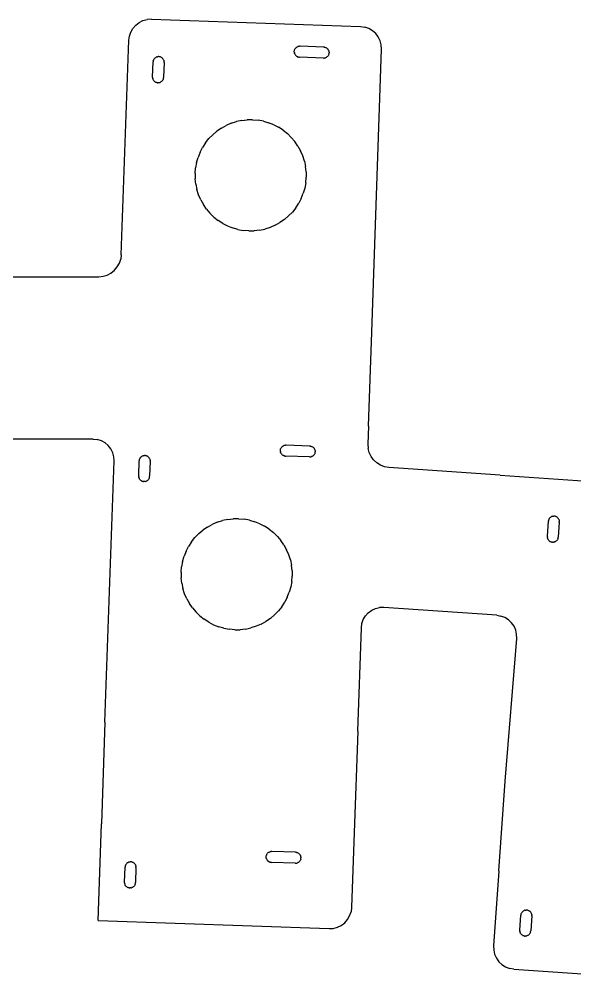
# Model space of a CAD drawing. Extents: x -45 to 62, y -37 to 20.
# Drawn here: x 8.72 to 34.19, y -26.92 to 17.35 of the extents above; entities that cross this region are included whole.
import ezdxf

# ---------------------------------------------------------------- set-up
doc = ezdxf.new("R2010")
doc.units = 0

msp = doc.modelspace()

# ---------------------------------------------------------------- linework, layer by layer
for p, q in [((14.212, 17.206, 0), (14.388, 17.292, 0)), ((14.388, 17.292, 0), (14.577, 17.342, 0)), ((14.773, 17.355, 0), (14.577, 17.342, 0)), ((14.773, 17.355, 0), (24.367, 17.02, 0)), ((13.828, 16.77, 0), (13.926, 16.939, 0)), ((13.926, 16.939, 0), (14.056, 17.087, 0)), ((14.056, 17.087, 0), (14.212, 17.206, 0)), ((24.367, 17.02, 0), (24.561, 16.994, 0)), ((24.747, 16.93, 0), (24.561, 16.994, 0)), ((24.916, 16.832, 0), (24.747, 16.93, 0)), ((25.063, 16.702, 0), (24.916, 16.832, 0)), ((13.395, 6.539, 0), (13.739, 16.39, 0)), ((13.739, 16.39, 0), (13.765, 16.584, 0)), ((13.765, 16.584, 0), (13.828, 16.77, 0)), ((25.182, 16.547, 0), (25.063, 16.702, 0)), ((25.269, 16.371, 0), (25.182, 16.547, 0)), ((21.333, 15.922, 0), (21.34, 15.946, 0)), ((21.349, 15.968, 0), (21.34, 15.946, 0)), ((21.349, 15.968, 0), (21.36, 15.99, 0)), ((21.36, 15.99, 0), (21.374, 16.011, 0)), ((21.374, 16.011, 0), (21.389, 16.03, 0)), ((21.389, 16.03, 0), (21.406, 16.047, 0)), ((21.406, 16.047, 0), (21.425, 16.063, 0)), ((21.425, 16.063, 0), (21.445, 16.077, 0)), ((21.445, 16.077, 0), (21.466, 16.089, 0)), ((21.466, 16.089, 0), (21.489, 16.099, 0)), ((21.512, 16.106, 0), (21.489, 16.099, 0)), ((21.536, 16.111, 0), (21.512, 16.106, 0)), ((21.536, 16.111, 0), (21.56, 16.114, 0)), ((21.59, 16.114, 0), (21.56, 16.114, 0)), ((22.679, 16.076, 0), (21.59, 16.114, 0)), ((22.679, 16.076, 0), (22.709, 16.074, 0)), ((22.733, 16.07, 0), (22.709, 16.074, 0)), ((22.733, 16.07, 0), (22.756, 16.063, 0)), ((22.756, 16.063, 0), (22.779, 16.054, 0)), ((22.779, 16.054, 0), (22.801, 16.042, 0)), ((22.821, 16.029, 0), (22.801, 16.042, 0)), ((22.841, 16.014, 0), (22.821, 16.029, 0)), ((22.841, 16.014, 0), (22.858, 15.997, 0)), ((22.874, 15.978, 0), (22.858, 15.997, 0)), ((22.888, 15.958, 0), (22.874, 15.978, 0)), ((22.9, 15.936, 0), (22.888, 15.958, 0)), ((24.878, 2.993, 0), (25.332, 15.986, 0)), ((25.319, 16.181, 0), (25.269, 16.371, 0)), ((25.332, 15.986, 0), (25.319, 16.181, 0)), ((14.89, 15.515, 0), (14.878, 15.494, 0)), ((14.89, 15.515, 0), (14.903, 15.536, 0)), ((14.903, 15.536, 0), (14.918, 15.555, 0)), ((14.935, 15.573, 0), (14.918, 15.555, 0)), ((14.935, 15.573, 0), (14.954, 15.589, 0)), ((14.954, 15.589, 0), (14.974, 15.603, 0)), ((14.974, 15.603, 0), (14.996, 15.614, 0)), ((15.018, 15.624, 0), (14.996, 15.614, 0)), ((15.042, 15.632, 0), (15.018, 15.624, 0)), ((15.042, 15.632, 0), (15.066, 15.637, 0)), ((15.066, 15.637, 0), (15.09, 15.639, 0)), ((15.114, 15.64, 0), (15.09, 15.639, 0)), ((15.139, 15.638, 0), (15.114, 15.64, 0)), ((15.163, 15.633, 0), (15.139, 15.638, 0)), ((15.187, 15.626, 0), (15.163, 15.633, 0)), ((15.187, 15.626, 0), (15.209, 15.617, 0)), ((15.231, 15.606, 0), (15.209, 15.617, 0)), ((15.231, 15.606, 0), (15.252, 15.593, 0)), ((15.271, 15.578, 0), (15.252, 15.593, 0)), ((15.271, 15.578, 0), (15.288, 15.56, 0)), ((15.288, 15.56, 0), (15.304, 15.542, 0)), ((15.318, 15.522, 0), (15.304, 15.542, 0)), ((15.33, 15.5, 0), (15.318, 15.522, 0)), ((15.33, 15.5, 0), (15.34, 15.478, 0)), ((21.327, 15.873, 0), (21.329, 15.898, 0)), ((21.327, 15.849, 0), (21.327, 15.873, 0)), ((21.33, 15.825, 0), (21.327, 15.849, 0)), ((21.329, 15.898, 0), (21.333, 15.922, 0)), ((21.33, 15.825, 0), (21.335, 15.801, 0)), ((21.342, 15.777, 0), (21.335, 15.801, 0)), ((21.342, 15.777, 0), (21.352, 15.755, 0)), ((21.352, 15.755, 0), (21.364, 15.733, 0)), ((21.364, 15.733, 0), (21.378, 15.713, 0)), ((21.378, 15.713, 0), (21.394, 15.694, 0)), ((21.394, 15.694, 0), (21.411, 15.677, 0)), ((21.411, 15.677, 0), (21.43, 15.662, 0)), ((21.451, 15.649, 0), (21.43, 15.662, 0)), ((21.473, 15.637, 0), (21.451, 15.649, 0)), ((21.473, 15.637, 0), (21.495, 15.628, 0)), ((21.519, 15.622, 0), (21.495, 15.628, 0)), ((21.519, 15.622, 0), (21.543, 15.617, 0)), ((21.543, 15.617, 0), (21.572, 15.615, 0)), ((22.662, 15.577, 0), (21.572, 15.615, 0)), ((22.662, 15.577, 0), (22.691, 15.577, 0)), ((22.691, 15.577, 0), (22.716, 15.58, 0)), ((22.716, 15.58, 0), (22.74, 15.585, 0)), ((22.74, 15.585, 0), (22.763, 15.592, 0)), ((22.786, 15.602, 0), (22.763, 15.592, 0)), ((22.807, 15.614, 0), (22.786, 15.602, 0)), ((22.827, 15.628, 0), (22.807, 15.614, 0)), ((22.846, 15.644, 0), (22.827, 15.628, 0)), ((22.863, 15.661, 0), (22.846, 15.644, 0)), ((22.878, 15.681, 0), (22.863, 15.661, 0)), ((22.892, 15.701, 0), (22.878, 15.681, 0)), ((22.903, 15.723, 0), (22.892, 15.701, 0)), ((22.9, 15.936, 0), (22.91, 15.914, 0)), ((22.912, 15.746, 0), (22.903, 15.723, 0)), ((22.917, 15.891, 0), (22.91, 15.914, 0)), ((22.919, 15.769, 0), (22.912, 15.746, 0)), ((22.922, 15.867, 0), (22.917, 15.891, 0)), ((22.919, 15.769, 0), (22.923, 15.793, 0)), ((22.922, 15.867, 0), (22.925, 15.842, 0)), ((22.923, 15.793, 0), (22.925, 15.818, 0)), ((22.925, 15.842, 0), (22.925, 15.818, 0)), ((14.832, 14.704, 0), (14.856, 15.394, 0)), ((14.858, 15.423, 0), (14.856, 15.394, 0)), ((14.863, 15.447, 0), (14.858, 15.423, 0)), ((14.863, 15.447, 0), (14.869, 15.471, 0)), ((14.878, 15.494, 0), (14.869, 15.471, 0)), ((15.355, 15.377, 0), (15.331, 14.687, 0)), ((15.34, 15.478, 0), (15.347, 15.454, 0)), ((15.347, 15.454, 0), (15.352, 15.43, 0)), ((15.352, 15.43, 0), (15.355, 15.406, 0)), ((15.355, 15.377, 0), (15.355, 15.406, 0)), ((14.832, 14.675, 0), (14.832, 14.704, 0)), ((14.832, 14.675, 0), (14.835, 14.65, 0)), ((14.84, 14.626, 0), (14.835, 14.65, 0)), ((14.84, 14.626, 0), (14.847, 14.603, 0)), ((15.318, 14.61, 0), (15.309, 14.587, 0)), ((15.318, 14.61, 0), (15.324, 14.633, 0)), ((15.324, 14.633, 0), (15.329, 14.657, 0)), ((15.329, 14.657, 0), (15.331, 14.687, 0)), ((14.847, 14.603, 0), (14.857, 14.581, 0)), ((14.869, 14.559, 0), (14.857, 14.581, 0)), ((14.883, 14.539, 0), (14.869, 14.559, 0)), ((14.899, 14.52, 0), (14.883, 14.539, 0)), ((14.899, 14.52, 0), (14.916, 14.503, 0)), ((14.916, 14.503, 0), (14.935, 14.488, 0)), ((14.956, 14.475, 0), (14.935, 14.488, 0)), ((14.956, 14.475, 0), (14.978, 14.463, 0)), ((14.978, 14.463, 0), (15.001, 14.454, 0)), ((15.024, 14.447, 0), (15.001, 14.454, 0)), ((15.048, 14.443, 0), (15.024, 14.447, 0)), ((15.048, 14.443, 0), (15.073, 14.441, 0)), ((15.097, 14.441, 0), (15.073, 14.441, 0)), ((15.121, 14.444, 0), (15.097, 14.441, 0)), ((15.121, 14.444, 0), (15.145, 14.449, 0)), ((15.145, 14.449, 0), (15.169, 14.457, 0)), ((15.191, 14.466, 0), (15.169, 14.457, 0)), ((15.213, 14.478, 0), (15.191, 14.466, 0)), ((15.233, 14.492, 0), (15.213, 14.478, 0)), ((15.252, 14.508, 0), (15.233, 14.492, 0)), ((15.256, 14.512, 0), (15.252, 14.508, 0)), ((15.256, 14.512, 0), (15.269, 14.525, 0)), ((15.284, 14.545, 0), (15.269, 14.525, 0)), ((15.297, 14.565, 0), (15.284, 14.545, 0)), ((15.309, 14.587, 0), (15.297, 14.565, 0)), ((17.984, 12.36, 0), (18.203, 12.481, 0)), ((18.433, 12.58, 0), (18.203, 12.481, 0)), ((18.433, 12.58, 0), (18.671, 12.656, 0)), ((18.916, 12.708, 0), (18.671, 12.656, 0)), ((18.916, 12.708, 0), (19.165, 12.736, 0)), ((19.415, 12.74, 0), (19.165, 12.736, 0)), ((19.415, 12.74, 0), (19.664, 12.719, 0)), ((19.91, 12.674, 0), (19.664, 12.719, 0)), ((19.91, 12.674, 0), (20.151, 12.604, 0)), ((20.383, 12.512, 0), (20.151, 12.604, 0)), ((20.383, 12.512, 0), (20.606, 12.397, 0)), ((20.816, 12.261, 0), (20.606, 12.397, 0)), ((17.412, 11.877, 0), (17.587, 12.056, 0)), ((17.587, 12.056, 0), (17.778, 12.218, 0)), ((17.984, 12.36, 0), (17.778, 12.218, 0)), ((20.816, 12.261, 0), (21.011, 12.105, 0)), ((21.011, 12.105, 0), (21.191, 11.931, 0)), ((17.256, 11.681, 0), (17.12, 11.471, 0)), ((17.256, 11.681, 0), (17.412, 11.877, 0)), ((21.191, 11.931, 0), (21.352, 11.739, 0)), ((21.494, 11.533, 0), (21.352, 11.739, 0)), ((21.494, 11.533, 0), (21.615, 11.314, 0)), ((17.005, 11.249, 0), (16.913, 11.016, 0)), ((17.005, 11.249, 0), (17.12, 11.471, 0)), ((21.714, 11.085, 0), (21.615, 11.314, 0)), ((21.79, 10.846, 0), (21.714, 11.085, 0)), ((16.844, 10.776, 0), (16.798, 10.53, 0)), ((16.844, 10.776, 0), (16.913, 11.016, 0)), ((21.79, 10.846, 0), (21.843, 10.601, 0)), ((16.777, 10.28, 0), (16.798, 10.53, 0)), ((16.777, 10.28, 0), (16.781, 10.03, 0)), ((21.871, 10.353, 0), (21.843, 10.601, 0)), ((21.871, 10.353, 0), (21.874, 10.103, 0)), ((16.809, 9.782, 0), (16.781, 10.03, 0)), ((16.809, 9.782, 0), (16.861, 9.537, 0)), ((21.853, 9.853, 0), (21.808, 9.607, 0)), ((21.853, 9.853, 0), (21.874, 10.103, 0)), ((16.937, 9.298, 0), (16.861, 9.537, 0)), ((17.036, 9.069, 0), (16.937, 9.298, 0)), ((21.646, 9.134, 0), (21.739, 9.367, 0)), ((21.808, 9.607, 0), (21.739, 9.367, 0)), ((17.036, 9.069, 0), (17.157, 8.85, 0)), ((21.395, 8.702, 0), (21.531, 8.912, 0)), ((21.646, 9.134, 0), (21.531, 8.912, 0)), ((17.299, 8.644, 0), (17.157, 8.85, 0)), ((17.299, 8.644, 0), (17.461, 8.452, 0)), ((17.461, 8.452, 0), (17.64, 8.278, 0)), ((21.065, 8.327, 0), (21.239, 8.506, 0)), ((21.395, 8.702, 0), (21.239, 8.506, 0)), ((17.64, 8.278, 0), (17.836, 8.122, 0)), ((18.046, 7.986, 0), (17.836, 8.122, 0)), ((18.046, 7.986, 0), (18.268, 7.871, 0)), ((20.449, 7.902, 0), (20.668, 8.023, 0)), ((20.874, 8.165, 0), (20.668, 8.023, 0)), ((21.065, 8.327, 0), (20.874, 8.165, 0)), ((18.268, 7.871, 0), (18.501, 7.779, 0)), ((18.741, 7.709, 0), (18.501, 7.779, 0)), ((18.741, 7.709, 0), (18.988, 7.664, 0)), ((19.237, 7.643, 0), (18.988, 7.664, 0)), ((19.237, 7.643, 0), (19.487, 7.647, 0)), ((19.736, 7.675, 0), (19.487, 7.647, 0)), ((19.736, 7.675, 0), (19.98, 7.727, 0)), ((20.219, 7.803, 0), (19.98, 7.727, 0)), ((20.449, 7.902, 0), (20.219, 7.803, 0)), ((13.305, 6.156, 0), (13.369, 6.344, 0)), ((13.395, 6.539, 0), (13.369, 6.344, 0)), ((12.921, 5.708, 0), (13.077, 5.832, 0)), ((13.077, 5.832, 0), (13.207, 5.984, 0)), ((13.207, 5.984, 0), (13.305, 6.156, 0)), ((6.799, 5.539, 0), (12.36, 5.539, 0)), ((12.36, 5.539, 0), (12.556, 5.559, 0)), ((12.556, 5.559, 0), (12.745, 5.616, 0)), ((12.745, 5.616, 0), (12.921, 5.708, 0)), ((24.727, -1.327, 0), (24.878, 2.993, 0)), ((24.727, -1.327, 0), (24.699, -2.148, 0)), ((12.1, -1.923, 0), (6.799, -1.923, 0)), ((12.1, -1.923, 0), (12.294, -1.942, 0)), ((12.48, -1.999, 0), (12.294, -1.942, 0)), ((12.649, -2.091, 0), (12.48, -1.999, 0)), ((12.796, -2.216, 0), (12.649, -2.091, 0)), ((20.827, -2.222, 0), (20.85, -2.213, 0)), ((20.873, -2.205, 0), (20.85, -2.213, 0)), ((20.897, -2.2, 0), (20.873, -2.205, 0)), ((20.897, -2.2, 0), (20.921, -2.197, 0)), ((20.951, -2.197, 0), (20.921, -2.197, 0)), ((22.04, -2.235, 0), (20.951, -2.197, 0)), ((24.699, -2.148, 0), (24.711, -2.344, 0)), ((12.916, -2.367, 0), (12.796, -2.216, 0)), ((13.002, -2.54, 0), (12.916, -2.367, 0)), ((13.052, -2.727, 0), (13.002, -2.54, 0)), ((20.688, -2.438, 0), (20.69, -2.414, 0)), ((20.688, -2.462, 0), (20.688, -2.438, 0)), ((20.691, -2.487, 0), (20.688, -2.462, 0)), ((20.69, -2.414, 0), (20.694, -2.389, 0)), ((20.691, -2.487, 0), (20.696, -2.511, 0)), ((20.694, -2.389, 0), (20.701, -2.366, 0)), ((20.703, -2.534, 0), (20.696, -2.511, 0)), ((20.71, -2.343, 0), (20.701, -2.366, 0)), ((20.703, -2.534, 0), (20.713, -2.557, 0)), ((20.71, -2.343, 0), (20.721, -2.321, 0)), ((20.713, -2.557, 0), (20.725, -2.578, 0)), ((20.721, -2.321, 0), (20.735, -2.301, 0)), ((20.725, -2.578, 0), (20.739, -2.598, 0)), ((20.735, -2.301, 0), (20.75, -2.282, 0)), ((20.739, -2.598, 0), (20.755, -2.617, 0)), ((20.75, -2.282, 0), (20.767, -2.264, 0)), ((20.755, -2.617, 0), (20.772, -2.634, 0)), ((20.767, -2.264, 0), (20.786, -2.248, 0)), ((20.772, -2.634, 0), (20.791, -2.649, 0)), ((20.786, -2.248, 0), (20.806, -2.234, 0)), ((20.812, -2.663, 0), (20.791, -2.649, 0)), ((20.806, -2.234, 0), (20.827, -2.222, 0)), ((22.04, -2.235, 0), (22.07, -2.237, 0)), ((22.094, -2.242, 0), (22.07, -2.237, 0)), ((22.094, -2.242, 0), (22.117, -2.249, 0)), ((22.117, -2.249, 0), (22.14, -2.258, 0)), ((22.14, -2.258, 0), (22.162, -2.269, 0)), ((22.182, -2.282, 0), (22.162, -2.269, 0)), ((22.202, -2.298, 0), (22.182, -2.282, 0)), ((22.202, -2.298, 0), (22.219, -2.315, 0)), ((22.224, -2.65, 0), (22.207, -2.668, 0)), ((22.235, -2.333, 0), (22.219, -2.315, 0)), ((22.239, -2.631, 0), (22.224, -2.65, 0)), ((22.249, -2.354, 0), (22.235, -2.333, 0)), ((22.253, -2.61, 0), (22.239, -2.631, 0)), ((22.261, -2.375, 0), (22.249, -2.354, 0)), ((22.264, -2.589, 0), (22.253, -2.61, 0)), ((22.261, -2.375, 0), (22.271, -2.398, 0)), ((22.273, -2.566, 0), (22.264, -2.589, 0)), ((22.278, -2.421, 0), (22.271, -2.398, 0)), ((22.28, -2.542, 0), (22.273, -2.566, 0)), ((22.283, -2.445, 0), (22.278, -2.421, 0)), ((22.28, -2.542, 0), (22.284, -2.518, 0)), ((22.283, -2.445, 0), (22.286, -2.469, 0)), ((22.284, -2.518, 0), (22.286, -2.494, 0)), ((22.286, -2.469, 0), (22.286, -2.494, 0)), ((24.761, -2.535, 0), (24.711, -2.344, 0)), ((24.847, -2.715, 0), (24.761, -2.535, 0)), ((12.646, -14.913, 0), (13.065, -2.922, 0)), ((13.065, -2.922, 0), (13.052, -2.727, 0)), ((14.193, -3.607, 0), (14.217, -2.917, 0)), ((14.219, -2.888, 0), (14.217, -2.917, 0)), ((14.224, -2.864, 0), (14.219, -2.888, 0)), ((14.224, -2.864, 0), (14.23, -2.841, 0)), ((14.239, -2.818, 0), (14.23, -2.841, 0)), ((14.251, -2.796, 0), (14.239, -2.818, 0)), ((14.251, -2.796, 0), (14.264, -2.775, 0)), ((14.264, -2.775, 0), (14.279, -2.756, 0)), ((14.296, -2.739, 0), (14.279, -2.756, 0)), ((14.296, -2.739, 0), (14.315, -2.723, 0)), ((14.315, -2.723, 0), (14.335, -2.709, 0)), ((14.335, -2.709, 0), (14.357, -2.697, 0)), ((14.379, -2.687, 0), (14.357, -2.697, 0)), ((14.403, -2.68, 0), (14.379, -2.687, 0)), ((14.403, -2.68, 0), (14.427, -2.675, 0)), ((14.427, -2.675, 0), (14.451, -2.672, 0)), ((14.475, -2.672, 0), (14.451, -2.672, 0)), ((14.5, -2.674, 0), (14.475, -2.672, 0)), ((14.524, -2.678, 0), (14.5, -2.674, 0)), ((14.548, -2.685, 0), (14.524, -2.678, 0)), ((14.548, -2.685, 0), (14.57, -2.694, 0)), ((14.592, -2.705, 0), (14.57, -2.694, 0)), ((14.592, -2.705, 0), (14.613, -2.719, 0)), ((14.632, -2.734, 0), (14.613, -2.719, 0)), ((14.632, -2.734, 0), (14.649, -2.751, 0)), ((14.649, -2.751, 0), (14.665, -2.77, 0)), ((14.679, -2.79, 0), (14.665, -2.77, 0)), ((14.691, -2.811, 0), (14.679, -2.79, 0)), ((14.691, -2.811, 0), (14.701, -2.834, 0)), ((14.716, -2.935, 0), (14.692, -3.625, 0)), ((14.701, -2.834, 0), (14.708, -2.857, 0)), ((14.708, -2.857, 0), (14.713, -2.881, 0)), ((14.713, -2.881, 0), (14.716, -2.906, 0)), ((14.716, -2.935, 0), (14.716, -2.906, 0)), ((20.834, -2.674, 0), (20.812, -2.663, 0)), ((20.834, -2.674, 0), (20.856, -2.683, 0)), ((20.88, -2.69, 0), (20.856, -2.683, 0)), ((20.88, -2.69, 0), (20.904, -2.694, 0)), ((20.904, -2.694, 0), (20.933, -2.697, 0)), ((22.023, -2.735, 0), (20.933, -2.697, 0)), ((22.023, -2.735, 0), (22.052, -2.734, 0)), ((22.052, -2.734, 0), (22.077, -2.732, 0)), ((22.077, -2.732, 0), (22.101, -2.726, 0)), ((22.101, -2.726, 0), (22.124, -2.719, 0)), ((22.147, -2.709, 0), (22.124, -2.719, 0)), ((22.168, -2.697, 0), (22.147, -2.709, 0)), ((22.188, -2.684, 0), (22.168, -2.697, 0)), ((22.207, -2.668, 0), (22.188, -2.684, 0)), ((24.966, -2.875, 0), (24.847, -2.715, 0)), ((25.113, -3.01, 0), (24.966, -2.875, 0)), ((25.282, -3.114, 0), (25.113, -3.01, 0)), ((25.468, -3.184, 0), (25.282, -3.114, 0)), ((25.661, -3.217, 0), (25.468, -3.184, 0)), ((30.775, -3.574, 0), (25.661, -3.217, 0)), ((14.193, -3.637, 0), (14.193, -3.607, 0)), ((14.193, -3.637, 0), (14.196, -3.661, 0)), ((14.201, -3.685, 0), (14.196, -3.661, 0)), ((14.201, -3.685, 0), (14.208, -3.708, 0)), ((14.208, -3.708, 0), (14.218, -3.731, 0)), ((14.23, -3.752, 0), (14.218, -3.731, 0)), ((14.244, -3.773, 0), (14.23, -3.752, 0)), ((14.26, -3.791, 0), (14.244, -3.773, 0)), ((14.26, -3.791, 0), (14.277, -3.808, 0)), ((14.277, -3.808, 0), (14.296, -3.824, 0)), ((14.317, -3.837, 0), (14.296, -3.824, 0)), ((14.317, -3.837, 0), (14.339, -3.848, 0)), ((14.339, -3.848, 0), (14.362, -3.857, 0)), ((14.385, -3.864, 0), (14.362, -3.857, 0)), ((14.409, -3.868, 0), (14.385, -3.864, 0)), ((14.409, -3.868, 0), (14.434, -3.87, 0)), ((14.458, -3.87, 0), (14.434, -3.87, 0)), ((14.482, -3.867, 0), (14.458, -3.87, 0)), ((14.482, -3.867, 0), (14.506, -3.862, 0)), ((14.506, -3.862, 0), (14.53, -3.855, 0)), ((14.552, -3.845, 0), (14.53, -3.855, 0)), ((14.574, -3.833, 0), (14.552, -3.845, 0)), ((14.594, -3.819, 0), (14.574, -3.833, 0)), ((14.613, -3.804, 0), (14.594, -3.819, 0)), ((14.617, -3.799, 0), (14.613, -3.804, 0)), ((14.617, -3.799, 0), (14.63, -3.786, 0)), ((14.645, -3.767, 0), (14.63, -3.786, 0)), ((14.658, -3.746, 0), (14.645, -3.767, 0)), ((14.67, -3.724, 0), (14.658, -3.746, 0)), ((14.679, -3.702, 0), (14.67, -3.724, 0)), ((14.679, -3.702, 0), (14.685, -3.678, 0)), ((14.685, -3.678, 0), (14.69, -3.654, 0)), ((14.69, -3.654, 0), (14.692, -3.625, 0)), ((30.775, -3.574, 0), (42.546, -4.397, 0)), ((17.794, -5.731, 0), (17.564, -5.831, 0)), ((17.794, -5.731, 0), (18.032, -5.655, 0)), ((18.277, -5.603, 0), (18.032, -5.655, 0)), ((18.277, -5.603, 0), (18.526, -5.575, 0)), ((18.776, -5.572, 0), (18.526, -5.575, 0)), ((18.776, -5.572, 0), (19.025, -5.593, 0)), ((19.271, -5.638, 0), (19.025, -5.593, 0)), ((19.271, -5.638, 0), (19.512, -5.707, 0)), ((19.744, -5.8, 0), (19.512, -5.707, 0)), ((32.936, -6.379, 0), (32.984, -5.69, 0)), ((32.987, -5.661, 0), (32.984, -5.69, 0)), ((32.993, -5.637, 0), (32.987, -5.661, 0)), ((32.993, -5.637, 0), (33, -5.614, 0)), ((33.01, -5.591, 0), (33, -5.614, 0)), ((33.022, -5.57, 0), (33.01, -5.591, 0)), ((33.022, -5.57, 0), (33.036, -5.55, 0)), ((33.036, -5.55, 0), (33.052, -5.531, 0)), ((33.07, -5.514, 0), (33.052, -5.531, 0)), ((33.07, -5.514, 0), (33.089, -5.499, 0)), ((33.089, -5.499, 0), (33.11, -5.486, 0)), ((33.11, -5.486, 0), (33.131, -5.475, 0)), ((33.154, -5.466, 0), (33.131, -5.475, 0)), ((33.178, -5.459, 0), (33.154, -5.466, 0)), ((33.178, -5.459, 0), (33.202, -5.455, 0)), ((33.202, -5.455, 0), (33.226, -5.453, 0)), ((33.251, -5.453, 0), (33.226, -5.453, 0)), ((33.275, -5.456, 0), (33.251, -5.453, 0)), ((33.299, -5.462, 0), (33.275, -5.456, 0)), ((33.323, -5.469, 0), (33.299, -5.462, 0)), ((33.323, -5.469, 0), (33.345, -5.479, 0)), ((33.366, -5.491, 0), (33.345, -5.479, 0)), ((33.366, -5.491, 0), (33.386, -5.505, 0)), ((33.405, -5.521, 0), (33.386, -5.505, 0)), ((33.405, -5.521, 0), (33.422, -5.539, 0)), ((33.422, -5.539, 0), (33.437, -5.558, 0)), ((33.483, -5.725, 0), (33.434, -6.413, 0)), ((33.45, -5.579, 0), (33.437, -5.558, 0)), ((33.462, -5.6, 0), (33.45, -5.579, 0)), ((33.462, -5.6, 0), (33.47, -5.623, 0)), ((33.47, -5.623, 0), (33.477, -5.647, 0)), ((33.477, -5.647, 0), (33.481, -5.671, 0)), ((33.481, -5.671, 0), (33.483, -5.695, 0)), ((33.483, -5.725, 0), (33.483, -5.695, 0)), ((16.948, -6.255, 0), (17.139, -6.094, 0)), ((17.345, -5.952, 0), (17.139, -6.094, 0)), ((17.345, -5.952, 0), (17.564, -5.831, 0)), ((19.744, -5.8, 0), (19.967, -5.914, 0)), ((20.177, -6.05, 0), (19.967, -5.914, 0)), ((20.177, -6.05, 0), (20.372, -6.206, 0)), ((16.617, -6.63, 0), (16.481, -6.84, 0)), ((16.617, -6.63, 0), (16.773, -6.435, 0)), ((16.773, -6.435, 0), (16.948, -6.255, 0)), ((20.372, -6.206, 0), (20.552, -6.381, 0)), ((20.552, -6.381, 0), (20.713, -6.572, 0)), ((20.855, -6.778, 0), (20.713, -6.572, 0)), ((32.935, -6.408, 0), (32.936, -6.379, 0)), ((32.935, -6.408, 0), (32.937, -6.432, 0)), ((32.941, -6.457, 0), (32.937, -6.432, 0)), ((32.941, -6.457, 0), (32.948, -6.48, 0)), ((32.948, -6.48, 0), (32.957, -6.503, 0)), ((32.968, -6.525, 0), (32.957, -6.503, 0)), ((32.981, -6.545, 0), (32.968, -6.525, 0)), ((32.996, -6.565, 0), (32.981, -6.545, 0)), ((32.996, -6.565, 0), (33.013, -6.582, 0)), ((33.013, -6.582, 0), (33.032, -6.598, 0)), ((33.052, -6.612, 0), (33.032, -6.598, 0)), ((33.052, -6.612, 0), (33.073, -6.624, 0)), ((33.073, -6.624, 0), (33.096, -6.634, 0)), ((33.119, -6.642, 0), (33.096, -6.634, 0)), ((33.24, -6.644, 0), (33.264, -6.638, 0)), ((33.287, -6.629, 0), (33.264, -6.638, 0)), ((33.309, -6.618, 0), (33.287, -6.629, 0)), ((33.329, -6.605, 0), (33.309, -6.618, 0)), ((33.349, -6.589, 0), (33.329, -6.605, 0)), ((33.353, -6.585, 0), (33.349, -6.589, 0)), ((33.353, -6.585, 0), (33.366, -6.572, 0)), ((33.382, -6.554, 0), (33.366, -6.572, 0)), ((33.396, -6.534, 0), (33.382, -6.554, 0)), ((33.408, -6.512, 0), (33.396, -6.534, 0)), ((33.418, -6.49, 0), (33.408, -6.512, 0)), ((33.418, -6.49, 0), (33.426, -6.467, 0)), ((33.426, -6.467, 0), (33.431, -6.443, 0)), ((33.431, -6.443, 0), (33.434, -6.413, 0)), ((16.366, -7.063, 0), (16.274, -7.295, 0)), ((16.366, -7.063, 0), (16.481, -6.84, 0)), ((20.855, -6.778, 0), (20.976, -6.997, 0)), ((21.075, -7.227, 0), (20.976, -6.997, 0)), ((33.143, -6.647, 0), (33.119, -6.642, 0)), ((33.143, -6.647, 0), (33.167, -6.65, 0)), ((33.192, -6.651, 0), (33.167, -6.65, 0)), ((33.216, -6.649, 0), (33.192, -6.651, 0)), ((33.216, -6.649, 0), (33.24, -6.644, 0)), ((16.205, -7.536, 0), (16.274, -7.295, 0)), ((21.151, -7.465, 0), (21.075, -7.227, 0)), ((21.151, -7.465, 0), (21.204, -7.71, 0)), ((16.138, -8.031, 0), (16.159, -7.782, 0)), ((16.205, -7.536, 0), (16.159, -7.782, 0)), ((21.232, -7.959, 0), (21.204, -7.71, 0)), ((21.232, -7.959, 0), (21.235, -8.209, 0)), ((16.138, -8.031, 0), (16.142, -8.281, 0)), ((16.17, -8.53, 0), (16.142, -8.281, 0)), ((21.214, -8.458, 0), (21.235, -8.209, 0)), ((16.17, -8.53, 0), (16.222, -8.775, 0)), ((16.298, -9.013, 0), (16.222, -8.775, 0)), ((21.169, -8.704, 0), (21.1, -8.945, 0)), ((21.214, -8.458, 0), (21.169, -8.704, 0)), ((16.397, -9.243, 0), (16.298, -9.013, 0)), ((16.397, -9.243, 0), (16.518, -9.462, 0)), ((21.007, -9.177, 0), (20.892, -9.4, 0)), ((21.007, -9.177, 0), (21.1, -8.945, 0)), ((16.66, -9.668, 0), (16.518, -9.462, 0)), ((16.66, -9.668, 0), (16.822, -9.859, 0)), ((20.756, -9.61, 0), (20.6, -9.805, 0)), ((20.756, -9.61, 0), (20.892, -9.4, 0)), ((24.877, -9.775, 0), (25.053, -9.694, 0)), ((25.053, -9.694, 0), (25.242, -9.651, 0)), ((25.437, -9.645, 0), (25.242, -9.651, 0)), ((30.613, -10.006, 0), (25.437, -9.645, 0)), ((16.822, -9.859, 0), (17.001, -10.034, 0)), ((17.001, -10.034, 0), (17.197, -10.19, 0)), ((20.235, -10.146, 0), (20.029, -10.288, 0)), ((20.426, -9.985, 0), (20.235, -10.146, 0)), ((20.426, -9.985, 0), (20.6, -9.805, 0)), ((24.494, -10.198, 0), (24.592, -10.031, 0)), ((24.592, -10.031, 0), (24.722, -9.889, 0)), ((24.722, -9.889, 0), (24.877, -9.775, 0)), ((30.613, -10.006, 0), (30.806, -10.039, 0)), ((30.988, -10.109, 0), (30.806, -10.039, 0)), ((31.153, -10.213, 0), (30.988, -10.109, 0)), ((17.407, -10.326, 0), (17.197, -10.19, 0)), ((17.407, -10.326, 0), (17.629, -10.44, 0)), ((17.629, -10.44, 0), (17.862, -10.533, 0)), ((18.102, -10.602, 0), (17.862, -10.533, 0)), ((18.102, -10.602, 0), (18.349, -10.647, 0)), ((19.097, -10.637, 0), (19.341, -10.585, 0)), ((19.58, -10.508, 0), (19.341, -10.585, 0)), ((19.81, -10.409, 0), (19.58, -10.508, 0)), ((19.81, -10.409, 0), (20.029, -10.288, 0)), ((24.239, -15.318, 0), (24.405, -10.575, 0)), ((24.405, -10.575, 0), (24.431, -10.381, 0)), ((24.431, -10.381, 0), (24.494, -10.198, 0)), ((31.294, -10.347, 0), (31.153, -10.213, 0)), ((31.406, -10.507, 0), (31.294, -10.347, 0)), ((31.484, -10.686, 0), (31.406, -10.507, 0)), ((18.598, -10.668, 0), (18.349, -10.647, 0)), ((18.598, -10.668, 0), (18.848, -10.665, 0)), ((19.097, -10.637, 0), (18.848, -10.665, 0)), ((31.526, -10.877, 0), (31.484, -10.686, 0)), ((31.529, -11.072, 0), (31.526, -10.877, 0)), ((30.996, -17.624, 0), (31.529, -11.072, 0)), ((12.646, -14.913, 0), (12.484, -19.572, 0)), ((24.239, -15.318, 0), (24.077, -19.977, 0)), ((30.708, -21.739, 0), (30.996, -17.624, 0)), ((12.328, -24.02, 0), (12.484, -19.572, 0)), ((24.077, -19.977, 0), (23.956, -23.425, 0)), ((20.037, -21.088, 0), (20.039, -21.064, 0)), ((20.037, -21.113, 0), (20.037, -21.088, 0)), ((20.04, -21.137, 0), (20.037, -21.113, 0)), ((20.039, -21.064, 0), (20.043, -21.04, 0)), ((20.04, -21.137, 0), (20.045, -21.161, 0)), ((20.043, -21.04, 0), (20.05, -21.016, 0)), ((20.052, -21.185, 0), (20.045, -21.161, 0)), ((20.059, -20.993, 0), (20.05, -21.016, 0)), ((20.052, -21.185, 0), (20.062, -21.207, 0)), ((20.059, -20.993, 0), (20.07, -20.972, 0)), ((20.062, -21.207, 0), (20.074, -21.228, 0)), ((20.07, -20.972, 0), (20.084, -20.951, 0)), ((20.074, -21.228, 0), (20.088, -21.249, 0)), ((20.084, -20.951, 0), (20.099, -20.932, 0)), ((20.088, -21.249, 0), (20.104, -21.267, 0)), ((20.099, -20.932, 0), (20.116, -20.914, 0)), ((20.116, -20.914, 0), (20.135, -20.899, 0)), ((20.135, -20.899, 0), (20.155, -20.885, 0)), ((20.155, -20.885, 0), (20.176, -20.873, 0)), ((20.176, -20.873, 0), (20.199, -20.863, 0)), ((20.222, -20.856, 0), (20.199, -20.863, 0)), ((20.246, -20.851, 0), (20.222, -20.856, 0)), ((20.246, -20.851, 0), (20.271, -20.848, 0)), ((20.3, -20.847, 0), (20.271, -20.848, 0)), ((21.39, -20.885, 0), (20.3, -20.847, 0)), ((21.39, -20.885, 0), (21.419, -20.888, 0)), ((21.443, -20.892, 0), (21.419, -20.888, 0)), ((21.443, -20.892, 0), (21.467, -20.899, 0)), ((21.467, -20.899, 0), (21.489, -20.908, 0)), ((21.489, -20.908, 0), (21.511, -20.919, 0)), ((21.532, -20.933, 0), (21.511, -20.919, 0)), ((21.551, -20.948, 0), (21.532, -20.933, 0)), ((21.551, -20.948, 0), (21.568, -20.965, 0)), ((21.584, -20.984, 0), (21.568, -20.965, 0)), ((21.598, -21.004, 0), (21.584, -20.984, 0)), ((21.61, -21.025, 0), (21.598, -21.004, 0)), ((21.613, -21.239, 0), (21.602, -21.261, 0)), ((21.61, -21.025, 0), (21.62, -21.048, 0)), ((21.622, -21.216, 0), (21.613, -21.239, 0)), ((21.627, -21.071, 0), (21.62, -21.048, 0)), ((21.629, -21.193, 0), (21.622, -21.216, 0)), ((21.632, -21.095, 0), (21.627, -21.071, 0)), ((21.629, -21.193, 0), (21.633, -21.169, 0)), ((21.632, -21.095, 0), (21.635, -21.12, 0)), ((21.633, -21.169, 0), (21.635, -21.144, 0)), ((21.635, -21.12, 0), (21.635, -21.144, 0)), ((13.542, -22.258, 0), (13.566, -21.568, 0)), ((13.568, -21.538, 0), (13.566, -21.568, 0)), ((13.573, -21.514, 0), (13.568, -21.538, 0)), ((13.573, -21.514, 0), (13.58, -21.491, 0)), ((13.589, -21.468, 0), (13.58, -21.491, 0)), ((13.6, -21.446, 0), (13.589, -21.468, 0)), ((13.6, -21.446, 0), (13.613, -21.426, 0)), ((13.613, -21.426, 0), (13.628, -21.407, 0)), ((13.646, -21.389, 0), (13.628, -21.407, 0)), ((13.646, -21.389, 0), (13.664, -21.373, 0)), ((13.664, -21.373, 0), (13.684, -21.359, 0)), ((13.684, -21.359, 0), (13.706, -21.347, 0)), ((13.728, -21.338, 0), (13.706, -21.347, 0)), ((13.752, -21.33, 0), (13.728, -21.338, 0)), ((13.752, -21.33, 0), (13.776, -21.325, 0)), ((13.776, -21.325, 0), (13.8, -21.322, 0)), ((13.825, -21.322, 0), (13.8, -21.322, 0)), ((13.849, -21.324, 0), (13.825, -21.322, 0)), ((13.873, -21.329, 0), (13.849, -21.324, 0)), ((13.897, -21.335, 0), (13.873, -21.329, 0)), ((13.897, -21.335, 0), (13.919, -21.344, 0)), ((13.941, -21.356, 0), (13.919, -21.344, 0)), ((13.941, -21.356, 0), (13.962, -21.369, 0)), ((13.981, -21.384, 0), (13.962, -21.369, 0)), ((13.981, -21.384, 0), (13.999, -21.401, 0)), ((13.999, -21.401, 0), (14.014, -21.42, 0)), ((14.028, -21.44, 0), (14.014, -21.42, 0)), ((14.04, -21.462, 0), (14.028, -21.44, 0)), ((14.04, -21.462, 0), (14.05, -21.484, 0)), ((14.066, -21.585, 0), (14.041, -22.275, 0)), ((14.05, -21.484, 0), (14.057, -21.508, 0)), ((14.057, -21.508, 0), (14.062, -21.532, 0)), ((14.062, -21.532, 0), (14.065, -21.556, 0)), ((14.066, -21.585, 0), (14.065, -21.556, 0)), ((20.104, -21.267, 0), (20.121, -21.284, 0)), ((20.121, -21.284, 0), (20.14, -21.3, 0)), ((20.161, -21.313, 0), (20.14, -21.3, 0)), ((20.183, -21.324, 0), (20.161, -21.313, 0)), ((20.183, -21.324, 0), (20.206, -21.333, 0)), ((20.229, -21.34, 0), (20.206, -21.333, 0)), ((20.229, -21.34, 0), (20.253, -21.345, 0)), ((20.253, -21.345, 0), (20.283, -21.347, 0)), ((21.372, -21.385, 0), (20.283, -21.347, 0)), ((21.372, -21.385, 0), (21.402, -21.385, 0)), ((21.402, -21.385, 0), (21.426, -21.382, 0)), ((21.426, -21.382, 0), (21.45, -21.377, 0)), ((21.45, -21.377, 0), (21.473, -21.369, 0)), ((21.496, -21.36, 0), (21.473, -21.369, 0)), ((21.517, -21.348, 0), (21.496, -21.36, 0)), ((21.537, -21.334, 0), (21.517, -21.348, 0)), ((21.556, -21.318, 0), (21.537, -21.334, 0)), ((21.573, -21.3, 0), (21.556, -21.318, 0)), ((21.588, -21.281, 0), (21.573, -21.3, 0)), ((21.602, -21.261, 0), (21.588, -21.281, 0)), ((30.708, -21.739, 0), (30.467, -25.18, 0)), ((13.542, -22.287, 0), (13.542, -22.258, 0)), ((13.542, -22.287, 0), (13.545, -22.311, 0)), ((13.55, -22.335, 0), (13.545, -22.311, 0)), ((13.55, -22.335, 0), (13.558, -22.359, 0)), ((13.558, -22.359, 0), (13.567, -22.381, 0)), ((13.579, -22.403, 0), (13.567, -22.381, 0)), ((13.593, -22.423, 0), (13.579, -22.403, 0)), ((13.609, -22.442, 0), (13.593, -22.423, 0)), ((13.609, -22.442, 0), (13.626, -22.459, 0)), ((13.626, -22.459, 0), (13.646, -22.474, 0)), ((13.666, -22.487, 0), (13.646, -22.474, 0)), ((13.666, -22.487, 0), (13.688, -22.499, 0)), ((13.688, -22.499, 0), (13.711, -22.508, 0)), ((13.734, -22.514, 0), (13.711, -22.508, 0)), ((13.758, -22.519, 0), (13.734, -22.514, 0)), ((13.758, -22.519, 0), (13.783, -22.521, 0)), ((13.807, -22.52, 0), (13.783, -22.521, 0)), ((13.832, -22.518, 0), (13.807, -22.52, 0)), ((13.832, -22.518, 0), (13.856, -22.513, 0)), ((13.856, -22.513, 0), (13.879, -22.505, 0)), ((13.901, -22.495, 0), (13.879, -22.505, 0)), ((13.923, -22.484, 0), (13.901, -22.495, 0)), ((13.943, -22.47, 0), (13.923, -22.484, 0)), ((13.962, -22.454, 0), (13.943, -22.47, 0)), ((13.966, -22.45, 0), (13.962, -22.454, 0)), ((13.966, -22.45, 0), (13.979, -22.436, 0)), ((13.994, -22.417, 0), (13.979, -22.436, 0)), ((14.008, -22.397, 0), (13.994, -22.417, 0)), ((14.019, -22.375, 0), (14.008, -22.397, 0)), ((14.028, -22.352, 0), (14.019, -22.375, 0)), ((14.028, -22.352, 0), (14.035, -22.328, 0)), ((14.035, -22.328, 0), (14.039, -22.304, 0)), ((14.039, -22.304, 0), (14.041, -22.275, 0)), ((23.956, -23.425, 0), (23.93, -23.619, 0)), ((23.768, -23.974, 0), (23.867, -23.805, 0)), ((23.867, -23.805, 0), (23.93, -23.619, 0)), ((31.672, -24.459, 0), (31.72, -23.771, 0)), ((31.723, -23.742, 0), (31.72, -23.771, 0)), ((31.729, -23.718, 0), (31.723, -23.742, 0)), ((31.729, -23.718, 0), (31.736, -23.694, 0)), ((31.746, -23.672, 0), (31.736, -23.694, 0)), ((31.758, -23.651, 0), (31.746, -23.672, 0)), ((31.758, -23.651, 0), (31.772, -23.63, 0)), ((31.772, -23.63, 0), (31.788, -23.612, 0)), ((31.806, -23.595, 0), (31.788, -23.612, 0)), ((31.806, -23.595, 0), (31.825, -23.58, 0)), ((31.825, -23.58, 0), (31.846, -23.566, 0)), ((31.846, -23.566, 0), (31.868, -23.555, 0)), ((31.89, -23.546, 0), (31.868, -23.555, 0)), ((31.914, -23.54, 0), (31.89, -23.546, 0)), ((31.914, -23.54, 0), (31.938, -23.536, 0)), ((31.938, -23.536, 0), (31.963, -23.534, 0)), ((31.987, -23.534, 0), (31.963, -23.534, 0)), ((32.011, -23.537, 0), (31.987, -23.534, 0)), ((32.035, -23.542, 0), (32.011, -23.537, 0)), ((32.059, -23.55, 0), (32.035, -23.542, 0)), ((32.059, -23.55, 0), (32.081, -23.56, 0)), ((32.102, -23.572, 0), (32.081, -23.56, 0)), ((32.102, -23.572, 0), (32.123, -23.586, 0)), ((32.141, -23.602, 0), (32.123, -23.586, 0)), ((32.141, -23.602, 0), (32.158, -23.619, 0)), ((32.158, -23.619, 0), (32.173, -23.639, 0)), ((32.219, -23.806, 0), (32.171, -24.494, 0)), ((32.187, -23.659, 0), (32.173, -23.639, 0)), ((32.198, -23.681, 0), (32.187, -23.659, 0)), ((32.198, -23.681, 0), (32.207, -23.704, 0)), ((32.207, -23.704, 0), (32.213, -23.728, 0)), ((32.213, -23.728, 0), (32.217, -23.752, 0)), ((32.217, -23.752, 0), (32.219, -23.776, 0)), ((32.219, -23.806, 0), (32.219, -23.776, 0)), ((12.328, -24.02, 0), (22.922, -24.389, 0)), ((23.118, -24.377, 0), (23.307, -24.327, 0)), ((23.307, -24.327, 0), (23.483, -24.24, 0)), ((23.483, -24.24, 0), (23.639, -24.121, 0)), ((23.639, -24.121, 0), (23.768, -23.974, 0)), ((22.922, -24.389, 0), (23.118, -24.377, 0)), ((31.671, -24.489, 0), (31.672, -24.459, 0)), ((31.671, -24.489, 0), (31.673, -24.513, 0)), ((31.677, -24.537, 0), (31.673, -24.513, 0)), ((31.677, -24.537, 0), (31.684, -24.561, 0)), ((31.684, -24.561, 0), (31.693, -24.584, 0)), ((31.704, -24.606, 0), (31.693, -24.584, 0)), ((31.717, -24.626, 0), (31.704, -24.606, 0)), ((31.732, -24.645, 0), (31.717, -24.626, 0)), ((31.732, -24.645, 0), (31.749, -24.663, 0)), ((31.749, -24.663, 0), (31.768, -24.679, 0)), ((31.788, -24.693, 0), (31.768, -24.679, 0)), ((31.788, -24.693, 0), (31.809, -24.705, 0)), ((31.809, -24.705, 0), (31.832, -24.715, 0)), ((31.855, -24.723, 0), (31.832, -24.715, 0)), ((31.879, -24.728, 0), (31.855, -24.723, 0)), ((31.879, -24.728, 0), (31.903, -24.731, 0)), ((31.928, -24.731, 0), (31.903, -24.731, 0)), ((31.952, -24.729, 0), (31.928, -24.731, 0)), ((31.952, -24.729, 0), (31.977, -24.725, 0)), ((31.977, -24.725, 0), (32, -24.718, 0)), ((32.023, -24.71, 0), (32, -24.718, 0)), ((32.045, -24.698, 0), (32.023, -24.71, 0)), ((32.065, -24.685, 0), (32.045, -24.698, 0)), ((32.085, -24.67, 0), (32.065, -24.685, 0)), ((32.089, -24.666, 0), (32.085, -24.67, 0)), ((32.089, -24.666, 0), (32.102, -24.653, 0)), ((32.118, -24.635, 0), (32.102, -24.653, 0)), ((32.132, -24.614, 0), (32.118, -24.635, 0)), ((32.144, -24.593, 0), (32.132, -24.614, 0)), ((32.154, -24.571, 0), (32.144, -24.593, 0)), ((32.154, -24.571, 0), (32.162, -24.547, 0)), ((32.162, -24.547, 0), (32.167, -24.523, 0)), ((32.167, -24.523, 0), (32.171, -24.494, 0)), ((30.467, -25.18, 0), (30.473, -25.376, 0)), ((30.473, -25.376, 0), (30.517, -25.567, 0)), ((30.517, -25.567, 0), (30.597, -25.746, 0)), ((30.597, -25.746, 0), (30.71, -25.906, 0)), ((30.71, -25.906, 0), (30.853, -26.041, 0)), ((30.853, -26.041, 0), (31.019, -26.145, 0)), ((31.019, -26.145, 0), (31.202, -26.215, 0)), ((31.395, -26.248, 0), (31.202, -26.215, 0)), ((31.395, -26.248, 0), (40.972, -26.917, 0))]:
    msp.add_line(p, q)

doc.saveas('drawing.dxf')
